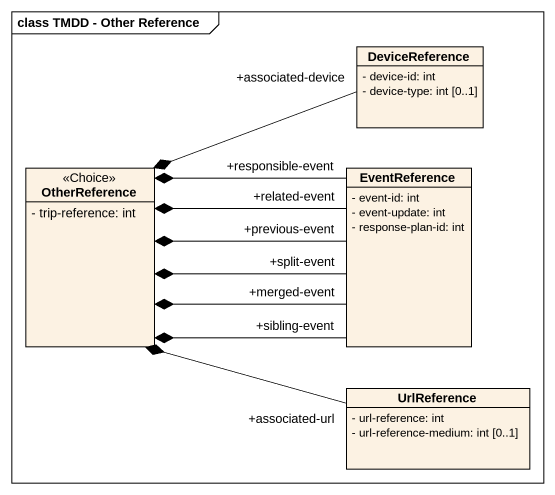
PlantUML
@startuml
mainframe class TMDD - Other Reference
hide circle
hide empty members
skinparam classAttributeIconSize 0
class DeviceReference {
  - device-id: int
  - device-type: int [0..1]
}
class OtherReference <<Choice>> {
  - trip-reference: int
}
class EventReference {
  - event-id: int
  - event-update: int
  - response-plan-id: int
}
class UrlReference {
  - url-reference: int
  - url-reference-medium: int [0..1]
}
DeviceReference "+associated-device" -left-* OtherReference
EventReference "+related-event" -left-* OtherReference
EventReference "+responsible-event" -left-* OtherReference
EventReference "+previous-event" -left-* OtherReference
EventReference "+split-event" -left-* OtherReference
EventReference "+merged-event" -left-* OtherReference
EventReference "+sibling-event" -left-* OtherReference
UrlReference "+associated-url" -left-* OtherReference
@enduml
